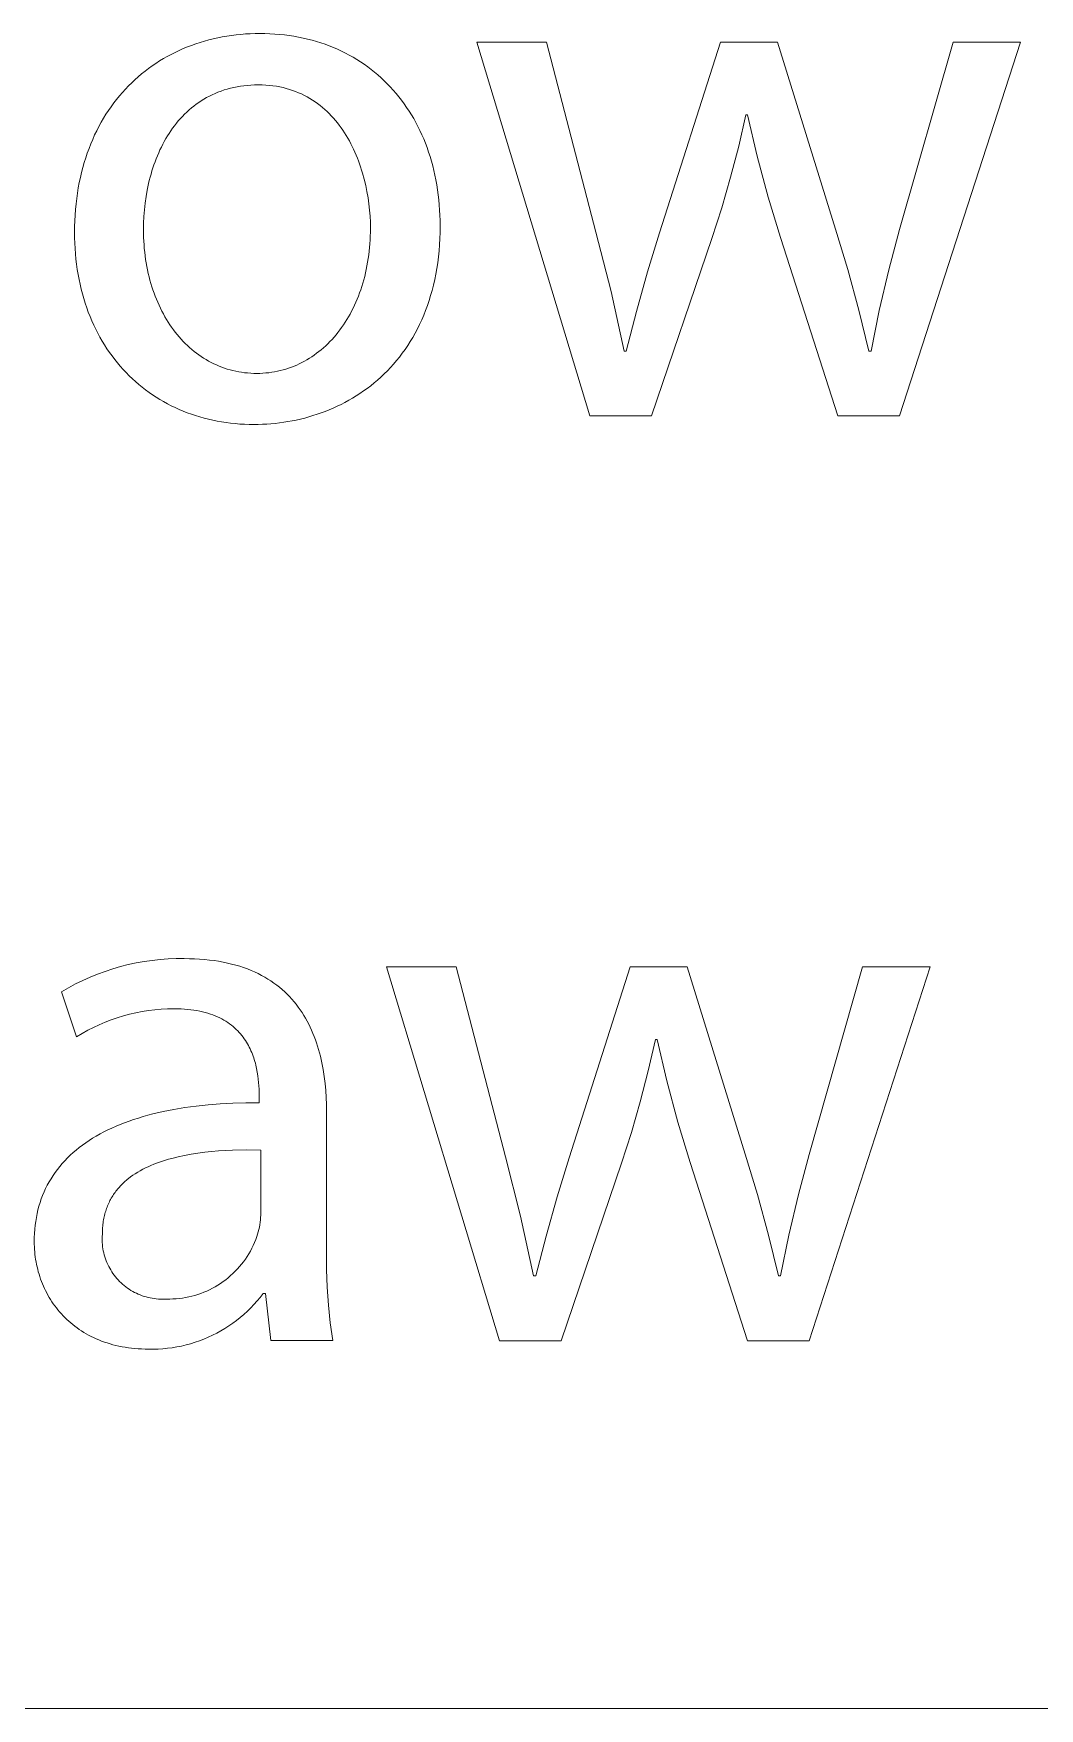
# Model space of a CAD drawing. Header units: millimetres. Extents: x -962 to 3068, y -237 to 2578.
# Drawn here: x 2332.1 to 2384.6, y -237.3 to -149.8 of the extents above; entities that cross this region are included whole.
import ezdxf

# ---------------------------------------------------------------- set-up
doc = ezdxf.new("R2010")
doc.units = ezdxf.units.MM
doc.header["$MEASUREMENT"] = 0
doc.layers.add('Domyślny', color=7, linetype='Continuous', true_color=0x000000)

msp = doc.modelspace()

# ---------------------------------------------------------------- linework, layer by layer
at = {"layer": 'Domyślny', "color": 18, "lineweight": 15, "true_color": 0x000000}
for p, q in [((2340.134, -150.514), (2340.352, -150.43)), ((2340.352, -150.43), (2340.574, -150.351)), ((2340.574, -150.351), (2340.798, -150.277)), ((2340.798, -150.277), (2341.025, -150.209)), ((2341.025, -150.209), (2341.254, -150.146)), ((2341.254, -150.146), (2341.486, -150.088)), ((2341.486, -150.088), (2341.72, -150.036)), ((2341.72, -150.036), (2341.957, -149.989)), ((2341.957, -149.989), (2342.195, -149.948)), ((2342.195, -149.948), (2342.436, -149.912)), ((2342.436, -149.912), (2342.679, -149.881)), ((2342.679, -149.881), (2342.924, -149.856)), ((2342.924, -149.856), (2343.171, -149.837)), ((2343.171, -149.837), (2343.419, -149.823)), ((2343.419, -149.823), (2343.669, -149.814)), ((2343.669, -149.814), (2343.922, -149.812)), ((2343.922, -149.812), (2344.183, -149.815)), ((2344.183, -149.815), (2344.442, -149.823)), ((2344.442, -149.823), (2344.698, -149.838)), ((2344.698, -149.838), (2344.952, -149.859)), ((2344.952, -149.859), (2345.202, -149.885)), ((2345.202, -149.885), (2345.45, -149.917)), ((2345.45, -149.917), (2345.695, -149.955)), ((2345.695, -149.955), (2345.936, -149.999)), ((2345.936, -149.999), (2346.175, -150.047)), ((2346.175, -150.047), (2346.411, -150.102)), ((2346.411, -150.102), (2346.643, -150.162)), ((2346.643, -150.162), (2346.873, -150.227)), ((2346.873, -150.227), (2347.099, -150.298)), ((2347.099, -150.298), (2347.322, -150.374)), ((2347.322, -150.374), (2347.542, -150.456)), ((2347.542, -150.456), (2347.758, -150.542)), ((2361.145, -169.788), (2355.254, -150.261)), ((2355.254, -150.261), (2358.891, -150.261)), ((2358.891, -150.261), (2361.468, -160.192)), ((2364.782, -160.219), (2367.963, -150.261)), ((2367.963, -150.261), (2370.943, -150.261)), ((2370.943, -150.261), (2373.976, -160.031)), ((2377.317, -160.058), (2380.109, -150.261)), ((2383.625, -150.261), (2377.317, -169.788)), ((2380.109, -150.261), (2383.625, -150.261)), ((2338.298, -151.501), (2338.489, -151.371)), ((2338.489, -151.371), (2338.684, -151.246)), ((2338.684, -151.246), (2338.881, -151.126)), ((2338.881, -151.126), (2339.082, -151.011)), ((2339.082, -151.011), (2339.287, -150.902)), ((2339.287, -150.902), (2339.494, -150.797)), ((2339.494, -150.797), (2339.704, -150.697)), ((2339.704, -150.697), (2339.917, -150.603)), ((2339.917, -150.603), (2340.134, -150.514)), ((2347.758, -150.542), (2347.971, -150.634)), ((2347.971, -150.634), (2348.181, -150.731)), ((2348.181, -150.731), (2348.387, -150.833)), ((2348.387, -150.833), (2348.589, -150.94)), ((2348.589, -150.94), (2348.788, -151.052)), ((2348.788, -151.052), (2348.984, -151.169)), ((2348.984, -151.169), (2349.175, -151.291)), ((2349.175, -151.291), (2349.363, -151.417)), ((2337.226, -152.385), (2337.395, -152.226)), ((2337.395, -152.226), (2337.568, -152.071)), ((2337.568, -152.071), (2337.745, -151.921)), ((2337.745, -151.921), (2337.926, -151.776)), ((2337.926, -151.776), (2338.11, -151.636)), ((2338.11, -151.636), (2338.298, -151.501)), ((2349.363, -151.417), (2349.548, -151.549)), ((2349.548, -151.549), (2349.728, -151.685)), ((2349.728, -151.685), (2349.905, -151.826)), ((2349.905, -151.826), (2350.078, -151.971)), ((2350.078, -151.971), (2350.247, -152.121)), ((2350.247, -152.121), (2350.411, -152.276)), ((2336.438, -153.254), (2336.588, -153.071)), ((2336.588, -153.071), (2336.741, -152.892)), ((2336.741, -152.892), (2336.899, -152.718)), ((2336.899, -152.718), (2337.06, -152.549)), ((2337.06, -152.549), (2337.226, -152.385)), ((2341.281, -153.081), (2341.137, -153.157)), ((2341.428, -153.008), (2341.281, -153.081)), ((2341.579, -152.94), (2341.428, -153.008)), ((2341.733, -152.877), (2341.579, -152.94)), ((2341.89, -152.818), (2341.733, -152.877)), ((2342.05, -152.763), (2341.89, -152.818)), ((2342.214, -152.714), (2342.05, -152.763)), ((2342.381, -152.669), (2342.214, -152.714)), ((2342.552, -152.629), (2342.381, -152.669)), ((2342.726, -152.594), (2342.552, -152.629)), ((2342.903, -152.565), (2342.726, -152.594)), ((2343.084, -152.54), (2342.903, -152.565)), ((2343.268, -152.521), (2343.084, -152.54)), ((2343.455, -152.507), (2343.268, -152.521)), ((2343.646, -152.498), (2343.455, -152.507)), ((2343.841, -152.496), (2343.646, -152.498)), ((2344.036, -152.499), (2343.841, -152.496)), ((2344.227, -152.508), (2344.036, -152.499)), ((2344.415, -152.523), (2344.227, -152.508)), ((2344.599, -152.543), (2344.415, -152.523)), ((2344.779, -152.57), (2344.599, -152.543)), ((2344.956, -152.602), (2344.779, -152.57)), ((2345.129, -152.639), (2344.956, -152.602)), ((2345.298, -152.682), (2345.129, -152.639)), ((2345.464, -152.73), (2345.298, -152.682)), ((2345.627, -152.783), (2345.464, -152.73)), ((2345.786, -152.841), (2345.627, -152.783)), ((2345.941, -152.904), (2345.786, -152.841)), ((2346.093, -152.971), (2345.941, -152.904)), ((2346.241, -153.044), (2346.093, -152.971)), ((2346.386, -153.12), (2346.241, -153.044)), ((2346.527, -153.201), (2346.386, -153.12)), ((2350.411, -152.276), (2350.572, -152.435)), ((2350.572, -152.435), (2350.729, -152.598)), ((2350.729, -152.598), (2350.882, -152.766)), ((2350.882, -152.766), (2351.03, -152.938)), ((2351.03, -152.938), (2351.175, -153.114)), ((2351.175, -153.114), (2351.315, -153.295)), ((2335.884, -154.034), (2336.016, -153.832)), ((2336.016, -153.832), (2336.153, -153.635)), ((2336.153, -153.635), (2336.293, -153.442)), ((2336.293, -153.442), (2336.438, -153.254)), ((2340.103, -153.914), (2339.988, -154.025)), ((2340.221, -153.806), (2340.103, -153.914)), ((2340.342, -153.702), (2340.221, -153.806)), ((2340.467, -153.602), (2340.342, -153.702)), ((2340.594, -153.505), (2340.467, -153.602)), ((2340.725, -153.412), (2340.594, -153.505)), ((2340.859, -153.323), (2340.725, -153.412)), ((2340.997, -153.238), (2340.859, -153.323)), ((2341.137, -153.157), (2340.997, -153.238)), ((2346.665, -153.287), (2346.527, -153.201)), ((2346.8, -153.376), (2346.665, -153.287)), ((2346.932, -153.47), (2346.8, -153.376)), ((2347.059, -153.568), (2346.932, -153.47)), ((2347.184, -153.669), (2347.059, -153.568)), ((2347.306, -153.774), (2347.184, -153.669)), ((2347.424, -153.883), (2347.306, -153.774)), ((2347.538, -153.995), (2347.424, -153.883)), ((2347.65, -154.11), (2347.538, -153.995)), ((2351.315, -153.295), (2351.451, -153.48)), ((2351.451, -153.48), (2351.582, -153.669)), ((2351.582, -153.669), (2351.709, -153.862)), ((2351.709, -153.862), (2351.832, -154.059)), ((2335.403, -154.888), (2335.516, -154.668)), ((2335.516, -154.668), (2335.634, -154.452)), ((2335.634, -154.452), (2335.757, -154.241)), ((2335.757, -154.241), (2335.884, -154.034)), ((2339.364, -154.759), (2339.271, -154.891)), ((2339.461, -154.629), (2339.364, -154.759)), ((2339.56, -154.502), (2339.461, -154.629)), ((2339.662, -154.378), (2339.56, -154.502)), ((2339.768, -154.257), (2339.662, -154.378)), ((2339.876, -154.139), (2339.768, -154.257)), ((2339.988, -154.025), (2339.876, -154.139)), ((2347.758, -154.229), (2347.65, -154.11)), ((2347.863, -154.35), (2347.758, -154.229)), ((2347.965, -154.475), (2347.863, -154.35)), ((2348.064, -154.603), (2347.965, -154.475)), ((2348.16, -154.733), (2348.064, -154.603)), ((2348.252, -154.866), (2348.16, -154.733)), ((2348.342, -155.002), (2348.252, -154.866)), ((2351.832, -154.059), (2351.95, -154.26)), ((2351.95, -154.26), (2352.064, -154.464)), ((2352.064, -154.464), (2352.173, -154.673)), ((2352.173, -154.673), (2352.277, -154.886)), ((2369.292, -154.059), (2368.918, -155.691)), ((2369.372, -154.059), (2369.292, -154.059)), ((2369.878, -156.216), (2369.372, -154.059)), ((2334.999, -155.813), (2335.092, -155.575)), ((2335.092, -155.575), (2335.191, -155.342)), ((2335.191, -155.342), (2335.294, -155.112)), ((2335.294, -155.112), (2335.403, -154.888)), ((2338.777, -155.741), (2338.705, -155.89)), ((2338.852, -155.593), (2338.777, -155.741)), ((2338.93, -155.448), (2338.852, -155.593)), ((2339.01, -155.305), (2338.93, -155.448)), ((2339.094, -155.165), (2339.01, -155.305)), ((2339.181, -155.027), (2339.094, -155.165)), ((2339.271, -154.891), (2339.181, -155.027)), ((2348.428, -155.14), (2348.342, -155.002)), ((2348.512, -155.28), (2348.428, -155.14)), ((2348.592, -155.423), (2348.512, -155.28)), ((2348.669, -155.567), (2348.592, -155.423)), ((2348.743, -155.714), (2348.669, -155.567)), ((2348.815, -155.862), (2348.743, -155.714)), ((2352.277, -154.886), (2352.377, -155.102)), ((2352.377, -155.102), (2352.472, -155.322)), ((2352.472, -155.322), (2352.563, -155.546)), ((2352.563, -155.546), (2352.648, -155.773)), ((2368.918, -155.691), (2368.498, -157.312)), ((2334.676, -156.808), (2334.749, -156.553)), ((2334.749, -156.553), (2334.827, -156.302)), ((2334.827, -156.302), (2334.91, -156.055)), ((2334.91, -156.055), (2334.999, -155.813)), ((2338.447, -156.509), (2338.39, -156.668)), ((2338.507, -156.351), (2338.447, -156.509)), ((2338.57, -156.196), (2338.507, -156.351)), ((2338.636, -156.042), (2338.57, -156.196)), ((2338.705, -155.89), (2338.636, -156.042)), ((2348.883, -156.012), (2348.815, -155.862)), ((2348.949, -156.164), (2348.883, -156.012)), ((2349.011, -156.317), (2348.949, -156.164)), ((2349.071, -156.472), (2349.011, -156.317)), ((2349.127, -156.628), (2349.071, -156.472)), ((2352.648, -155.773), (2352.729, -156.004)), ((2352.729, -156.004), (2352.805, -156.239)), ((2352.805, -156.239), (2352.876, -156.477)), ((2352.876, -156.477), (2352.942, -156.718)), ((2370.455, -158.356), (2369.878, -156.216)), ((2334.49, -157.6), (2334.547, -157.332)), ((2334.547, -157.332), (2334.609, -157.068)), ((2334.609, -157.068), (2334.676, -156.808)), ((2338.148, -157.486), (2338.108, -157.653)), ((2338.191, -157.32), (2338.148, -157.486)), ((2338.236, -157.155), (2338.191, -157.32)), ((2338.284, -156.991), (2338.236, -157.155)), ((2338.336, -156.829), (2338.284, -156.991)), ((2338.39, -156.668), (2338.336, -156.829)), ((2349.181, -156.785), (2349.127, -156.628)), ((2349.232, -156.943), (2349.181, -156.785)), ((2349.281, -157.101), (2349.232, -156.943)), ((2349.369, -157.421), (2349.281, -157.101)), ((2349.446, -157.744), (2349.369, -157.421)), ((2352.942, -156.718), (2353.003, -156.963)), ((2353.003, -156.963), (2353.059, -157.211)), ((2353.059, -157.211), (2353.11, -157.462)), ((2353.11, -157.462), (2353.155, -157.717)), ((2368.498, -157.312), (2368.032, -158.92)), ((2334.356, -158.43), (2334.395, -158.149)), ((2334.395, -158.149), (2334.44, -157.872)), ((2334.44, -157.872), (2334.49, -157.6)), ((2337.977, -158.332), (2337.928, -158.676)), ((2338.037, -157.991), (2337.977, -158.332)), ((2338.108, -157.653), (2338.037, -157.991)), ((2349.512, -158.067), (2349.446, -157.744)), ((2349.568, -158.391), (2349.512, -158.067)), ((2353.155, -157.717), (2353.196, -157.975)), ((2353.196, -157.975), (2353.231, -158.236)), ((2353.231, -158.236), (2353.261, -158.5)), ((2371.104, -160.474), (2370.455, -158.356)), ((2334.273, -159.296), (2334.295, -159.003)), ((2334.295, -159.003), (2334.322, -158.714)), ((2334.322, -158.714), (2334.356, -158.43)), ((2337.89, -159.022), (2337.863, -159.369)), ((2337.928, -158.676), (2337.89, -159.022)), ((2349.613, -158.715), (2349.568, -158.391)), ((2349.648, -159.037), (2349.613, -158.715)), ((2349.673, -159.356), (2349.648, -159.037)), ((2353.261, -158.5), (2353.285, -158.766)), ((2353.285, -158.766), (2353.305, -159.036)), ((2353.305, -159.036), (2353.318, -159.309)), ((2368.032, -158.92), (2367.52, -160.514)), ((2334.245, -160.199), (2334.248, -159.894)), ((2334.248, -159.894), (2334.258, -159.593)), ((2334.258, -159.593), (2334.273, -159.296)), ((2337.847, -159.717), (2337.842, -160.065)), ((2337.842, -160.065), (2337.844, -160.264)), ((2337.863, -159.369), (2337.847, -159.717)), ((2349.688, -159.672), (2349.673, -159.356)), ((2349.692, -159.984), (2349.688, -159.672)), ((2349.691, -160.19), (2349.692, -159.984)), ((2353.318, -159.309), (2353.327, -159.585)), ((2353.329, -159.864), (2353.326, -160.199)), ((2353.327, -159.585), (2353.329, -159.864)), ((2373.976, -160.031), (2374.615, -162.14)), ((2376.751, -162.157), (2377.317, -160.058)), ((2334.248, -160.486), (2334.245, -160.199)), ((2334.257, -160.77), (2334.248, -160.486)), ((2334.272, -161.05), (2334.257, -160.77)), ((2337.844, -160.264), (2337.849, -160.462)), ((2337.849, -160.462), (2337.858, -160.658)), ((2337.858, -160.658), (2337.87, -160.852)), ((2337.87, -160.852), (2337.886, -161.045)), ((2349.627, -161.189), (2349.647, -160.993)), ((2349.647, -160.993), (2349.663, -160.795)), ((2349.663, -160.795), (2349.676, -160.595)), ((2349.676, -160.595), (2349.685, -160.393)), ((2349.685, -160.393), (2349.691, -160.19)), ((2353.297, -160.852), (2353.272, -161.17)), ((2353.315, -160.529), (2353.297, -160.852)), ((2353.326, -160.199), (2353.315, -160.529)), ((2361.468, -160.192), (2362.252, -163.287)), ((2364.152, -162.266), (2364.782, -160.219)), ((2367.52, -160.514), (2364.366, -169.788)), ((2374.096, -169.788), (2371.104, -160.474)), ((2334.292, -161.327), (2334.272, -161.05)), ((2334.318, -161.6), (2334.292, -161.327)), ((2334.35, -161.87), (2334.318, -161.6)), ((2334.388, -162.136), (2334.35, -161.87)), ((2337.886, -161.045), (2337.906, -161.236)), ((2337.906, -161.236), (2337.928, -161.425)), ((2337.928, -161.425), (2337.954, -161.613)), ((2337.954, -161.613), (2337.984, -161.798)), ((2337.984, -161.798), (2338.016, -161.981)), ((2349.512, -161.951), (2349.546, -161.764)), ((2349.546, -161.764), (2349.576, -161.574)), ((2349.576, -161.574), (2349.603, -161.382)), ((2349.603, -161.382), (2349.627, -161.189)), ((2353.202, -161.788), (2353.157, -162.088)), ((2353.24, -161.482), (2353.202, -161.788)), ((2353.272, -161.17), (2353.24, -161.482)), ((2334.43, -162.399), (2334.388, -162.136)), ((2334.479, -162.658), (2334.43, -162.399)), ((2334.532, -162.913), (2334.479, -162.658)), ((2338.016, -161.981), (2338.052, -162.163)), ((2338.052, -162.163), (2338.091, -162.342)), ((2338.091, -162.342), (2338.134, -162.519)), ((2338.134, -162.519), (2338.179, -162.694)), ((2338.179, -162.694), (2338.228, -162.867)), ((2349.294, -162.853), (2349.344, -162.677)), ((2349.344, -162.677), (2349.391, -162.499)), ((2349.391, -162.499), (2349.435, -162.319)), ((2349.435, -162.319), (2349.475, -162.136)), ((2349.475, -162.136), (2349.512, -161.951)), ((2353.047, -162.671), (2352.983, -162.954)), ((2353.105, -162.382), (2353.047, -162.671)), ((2353.157, -162.088), (2353.105, -162.382)), ((2363.575, -164.329), (2364.152, -162.266)), ((2374.615, -162.14), (2375.197, -164.266)), ((2376.255, -164.274), (2376.751, -162.157)), ((2334.591, -163.165), (2334.532, -162.913)), ((2334.655, -163.413), (2334.591, -163.165)), ((2334.725, -163.657), (2334.655, -163.413)), ((2338.228, -162.867), (2338.28, -163.038)), ((2338.28, -163.038), (2338.335, -163.206)), ((2338.335, -163.206), (2338.393, -163.372)), ((2338.393, -163.372), (2338.453, -163.535)), ((2338.453, -163.535), (2338.517, -163.696)), ((2348.998, -163.694), (2349.063, -163.531)), ((2349.063, -163.531), (2349.125, -163.365)), ((2349.125, -163.365), (2349.185, -163.197)), ((2349.185, -163.197), (2349.241, -163.026)), ((2349.241, -163.026), (2349.294, -162.853)), ((2352.836, -163.502), (2352.754, -163.768)), ((2352.913, -163.231), (2352.836, -163.502)), ((2352.983, -162.954), (2352.913, -163.231)), ((2362.252, -163.287), (2362.93, -166.406)), ((2334.799, -163.897), (2334.725, -163.657)), ((2334.879, -164.134), (2334.799, -163.897)), ((2334.963, -164.366), (2334.879, -164.134)), ((2335.053, -164.595), (2334.963, -164.366)), ((2338.517, -163.696), (2338.584, -163.854)), ((2338.584, -163.854), (2338.654, -164.01)), ((2338.654, -164.01), (2338.726, -164.163)), ((2338.726, -164.163), (2338.802, -164.314)), ((2338.802, -164.314), (2338.88, -164.462)), ((2338.88, -164.462), (2338.961, -164.607)), ((2348.545, -164.613), (2348.628, -164.467)), ((2348.628, -164.467), (2348.707, -164.318)), ((2348.707, -164.318), (2348.784, -164.166)), ((2348.784, -164.166), (2348.858, -164.011)), ((2348.858, -164.011), (2348.929, -163.854)), ((2348.929, -163.854), (2348.998, -163.694)), ((2352.573, -164.282), (2352.474, -164.531)), ((2352.666, -164.028), (2352.573, -164.282)), ((2352.754, -163.768), (2352.666, -164.028)), ((2363.051, -166.406), (2363.575, -164.329)), ((2375.197, -164.266), (2375.72, -166.406)), ((2375.828, -166.406), (2376.255, -164.274)), ((2335.147, -164.82), (2335.053, -164.595)), ((2335.246, -165.04), (2335.147, -164.82)), ((2335.35, -165.257), (2335.246, -165.04)), ((2335.459, -165.47), (2335.35, -165.257)), ((2338.961, -164.607), (2339.044, -164.749)), ((2339.044, -164.749), (2339.131, -164.889)), ((2339.131, -164.889), (2339.22, -165.025)), ((2339.22, -165.025), (2339.312, -165.159)), ((2339.312, -165.159), (2339.406, -165.289)), ((2339.406, -165.289), (2339.503, -165.416)), ((2347.995, -165.426), (2348.093, -165.299)), ((2348.093, -165.299), (2348.188, -165.168)), ((2348.188, -165.168), (2348.282, -165.034)), ((2348.282, -165.034), (2348.372, -164.897)), ((2348.372, -164.897), (2348.46, -164.756)), ((2348.46, -164.756), (2348.545, -164.613)), ((2352.144, -165.243), (2352.025, -165.469)), ((2352.259, -165.011), (2352.144, -165.243)), ((2352.369, -164.774), (2352.259, -165.011)), ((2352.474, -164.531), (2352.369, -164.774)), ((2335.572, -165.678), (2335.459, -165.47)), ((2335.689, -165.882), (2335.572, -165.678)), ((2335.811, -166.082), (2335.689, -165.882)), ((2335.938, -166.278), (2335.811, -166.082)), ((2339.503, -165.416), (2339.602, -165.541)), ((2339.602, -165.541), (2339.704, -165.662)), ((2339.704, -165.662), (2339.808, -165.779)), ((2339.808, -165.779), (2339.915, -165.894)), ((2339.915, -165.894), (2340.024, -166.005)), ((2340.024, -166.005), (2340.136, -166.113)), ((2340.136, -166.113), (2340.25, -166.218)), ((2340.25, -166.218), (2340.366, -166.319)), ((2347.124, -166.328), (2347.24, -166.228)), ((2347.24, -166.228), (2347.355, -166.124)), ((2347.355, -166.124), (2347.468, -166.016)), ((2347.468, -166.016), (2347.578, -165.905)), ((2347.578, -165.905), (2347.686, -165.79)), ((2347.686, -165.79), (2347.791, -165.672)), ((2347.791, -165.672), (2347.894, -165.551)), ((2347.894, -165.551), (2347.995, -165.426)), ((2351.636, -166.115), (2351.497, -166.319)), ((2351.77, -165.905), (2351.636, -166.115)), ((2351.9, -165.69), (2351.77, -165.905)), ((2352.025, -165.469), (2351.9, -165.69)), ((2336.069, -166.47), (2335.938, -166.278)), ((2336.204, -166.657), (2336.069, -166.47)), ((2336.343, -166.84), (2336.204, -166.657)), ((2336.487, -167.019), (2336.343, -166.84)), ((2336.634, -167.193), (2336.487, -167.019)), ((2340.366, -166.319), (2340.485, -166.416)), ((2340.485, -166.416), (2340.605, -166.51)), ((2340.605, -166.51), (2340.728, -166.6)), ((2340.728, -166.6), (2340.853, -166.687)), ((2340.853, -166.687), (2340.981, -166.769)), ((2340.981, -166.769), (2341.11, -166.848)), ((2341.11, -166.848), (2341.242, -166.924)), ((2341.242, -166.924), (2341.375, -166.995)), ((2341.375, -166.995), (2341.51, -167.062)), ((2341.51, -167.062), (2341.648, -167.126)), ((2341.648, -167.126), (2341.787, -167.185)), ((2345.842, -167.131), (2345.979, -167.068)), ((2345.979, -167.068), (2346.114, -167.001)), ((2346.114, -167.001), (2346.247, -166.93)), ((2346.247, -166.93), (2346.378, -166.856)), ((2346.378, -166.856), (2346.508, -166.777)), ((2346.508, -166.777), (2346.635, -166.695)), ((2346.635, -166.695), (2346.76, -166.609)), ((2346.76, -166.609), (2346.883, -166.519)), ((2346.883, -166.519), (2347.005, -166.426)), ((2347.005, -166.426), (2347.124, -166.328)), ((2350.899, -167.082), (2350.739, -167.259)), ((2351.055, -166.899), (2350.899, -167.082)), ((2351.206, -166.711), (2351.055, -166.899)), ((2351.354, -166.518), (2351.206, -166.711)), ((2351.497, -166.319), (2351.354, -166.518)), ((2362.93, -166.406), (2363.051, -166.406)), ((2375.72, -166.406), (2375.828, -166.406)), ((2336.786, -167.363), (2336.634, -167.193)), ((2336.941, -167.528), (2336.786, -167.363)), ((2337.101, -167.689), (2336.941, -167.528)), ((2337.264, -167.845), (2337.101, -167.689)), ((2337.431, -167.997), (2337.264, -167.845)), ((2337.601, -168.144), (2337.431, -167.997)), ((2341.787, -167.185), (2341.929, -167.24)), ((2341.929, -167.24), (2342.072, -167.292)), ((2342.072, -167.292), (2342.217, -167.338)), ((2342.217, -167.338), (2342.363, -167.381)), ((2342.363, -167.381), (2342.512, -167.42)), ((2342.512, -167.42), (2342.662, -167.454)), ((2342.662, -167.454), (2342.814, -167.484)), ((2342.814, -167.484), (2342.968, -167.509)), ((2342.968, -167.509), (2343.123, -167.53)), ((2343.123, -167.53), (2343.28, -167.546)), ((2343.28, -167.546), (2343.439, -167.558)), ((2343.439, -167.558), (2343.599, -167.565)), ((2343.599, -167.565), (2343.76, -167.567)), ((2343.76, -167.567), (2343.918, -167.565)), ((2343.918, -167.565), (2344.075, -167.558)), ((2344.075, -167.558), (2344.23, -167.546)), ((2344.23, -167.546), (2344.384, -167.53)), ((2344.384, -167.53), (2344.537, -167.51)), ((2344.537, -167.51), (2344.688, -167.485)), ((2344.688, -167.485), (2344.838, -167.455)), ((2344.838, -167.455), (2344.986, -167.422)), ((2344.986, -167.422), (2345.133, -167.384)), ((2345.133, -167.384), (2345.278, -167.341)), ((2345.278, -167.341), (2345.422, -167.295)), ((2345.422, -167.295), (2345.564, -167.244)), ((2345.564, -167.244), (2345.704, -167.19)), ((2345.704, -167.19), (2345.842, -167.131)), ((2350.063, -167.914), (2349.886, -168.065)), ((2350.238, -167.758), (2350.063, -167.914)), ((2350.408, -167.597), (2350.238, -167.758)), ((2350.576, -167.431), (2350.408, -167.597)), ((2350.739, -167.259), (2350.576, -167.431)), ((2337.775, -168.287), (2337.601, -168.144)), ((2337.953, -168.424), (2337.775, -168.287)), ((2338.135, -168.557), (2337.953, -168.424)), ((2338.319, -168.686), (2338.135, -168.557)), ((2338.507, -168.809), (2338.319, -168.686)), ((2338.699, -168.928), (2338.507, -168.809)), ((2348.757, -168.859), (2348.56, -168.973)), ((2348.952, -168.74), (2348.757, -168.859)), ((2349.145, -168.615), (2348.952, -168.74)), ((2349.334, -168.485), (2349.145, -168.615)), ((2349.521, -168.35), (2349.334, -168.485)), ((2349.705, -168.21), (2349.521, -168.35)), ((2349.886, -168.065), (2349.705, -168.21)), ((2338.893, -169.041), (2338.699, -168.928)), ((2339.091, -169.15), (2338.893, -169.041)), ((2339.292, -169.254), (2339.091, -169.15)), ((2339.496, -169.353), (2339.292, -169.254)), ((2339.703, -169.447), (2339.496, -169.353)), ((2339.913, -169.535), (2339.703, -169.447)), ((2340.125, -169.619), (2339.913, -169.535)), ((2340.341, -169.698), (2340.125, -169.619)), ((2340.559, -169.771), (2340.341, -169.698)), ((2346.905, -169.706), (2346.691, -169.775)), ((2347.118, -169.632), (2346.905, -169.706)), ((2347.33, -169.553), (2347.118, -169.632)), ((2347.54, -169.469), (2347.33, -169.553)), ((2347.748, -169.38), (2347.54, -169.469)), ((2347.954, -169.286), (2347.748, -169.38)), ((2348.158, -169.187), (2347.954, -169.286)), ((2348.36, -169.083), (2348.158, -169.187)), ((2348.56, -168.973), (2348.36, -169.083)), ((2340.78, -169.839), (2340.559, -169.771)), ((2341.003, -169.902), (2340.78, -169.839)), ((2341.229, -169.96), (2341.003, -169.902)), ((2341.458, -170.012), (2341.229, -169.96)), ((2341.688, -170.059), (2341.458, -170.012)), ((2341.921, -170.101), (2341.688, -170.059)), ((2342.157, -170.137), (2341.921, -170.101)), ((2342.394, -170.167), (2342.157, -170.137)), ((2342.634, -170.193), (2342.394, -170.167)), ((2342.876, -170.212), (2342.634, -170.193)), ((2343.12, -170.226), (2342.876, -170.212)), ((2343.365, -170.235), (2343.12, -170.226)), ((2343.613, -170.238), (2343.365, -170.235)), ((2343.834, -170.235), (2343.613, -170.238)), ((2344.055, -170.228), (2343.834, -170.235)), ((2344.277, -170.217), (2344.055, -170.228)), ((2344.498, -170.2), (2344.277, -170.217)), ((2344.72, -170.179), (2344.498, -170.2)), ((2344.941, -170.154), (2344.72, -170.179)), ((2345.162, -170.123), (2344.941, -170.154)), ((2345.383, -170.088), (2345.162, -170.123)), ((2345.603, -170.048), (2345.383, -170.088)), ((2345.822, -170.003), (2345.603, -170.048)), ((2346.041, -169.954), (2345.822, -170.003)), ((2346.259, -169.899), (2346.041, -169.954)), ((2346.476, -169.84), (2346.259, -169.899)), ((2346.691, -169.775), (2346.476, -169.84)), ((2364.366, -169.788), (2361.145, -169.788)), ((2377.317, -169.788), (2374.096, -169.788)), ((2336.239, -198.674), (2336.642, -198.557)), ((2336.642, -198.557), (2337.049, -198.455)), ((2337.049, -198.455), (2337.46, -198.366)), ((2337.46, -198.366), (2337.873, -198.292)), ((2337.873, -198.292), (2338.288, -198.233)), ((2338.288, -198.233), (2338.706, -198.187)), ((2338.706, -198.187), (2339.124, -198.157)), ((2339.124, -198.157), (2339.544, -198.141)), ((2339.544, -198.141), (2339.964, -198.139)), ((2339.964, -198.139), (2340.24, -198.142)), ((2340.24, -198.142), (2340.511, -198.151)), ((2340.511, -198.151), (2340.774, -198.166)), ((2340.774, -198.166), (2341.031, -198.186)), ((2341.031, -198.186), (2341.282, -198.212)), ((2341.282, -198.212), (2341.527, -198.243)), ((2341.527, -198.243), (2341.766, -198.28)), ((2341.766, -198.28), (2341.998, -198.322)), ((2341.998, -198.322), (2342.224, -198.369)), ((2342.224, -198.369), (2342.445, -198.422)), ((2342.445, -198.422), (2342.659, -198.479)), ((2342.659, -198.479), (2342.868, -198.541)), ((2342.868, -198.541), (2343.07, -198.608)), ((2343.07, -198.608), (2343.268, -198.68)), ((2356.427, -218.098), (2350.535, -198.571)), ((2350.535, -198.571), (2354.172, -198.571)), ((2354.172, -198.571), (2356.749, -208.502)), ((2360.064, -208.543), (2363.244, -198.571)), ((2363.244, -198.571), (2366.224, -198.571)), ((2366.224, -198.571), (2369.257, -208.355)), ((2372.599, -208.368), (2375.39, -198.571)), ((2378.906, -198.571), (2372.599, -218.098)), ((2375.39, -198.571), (2378.906, -198.571)), ((2333.926, -199.66), (2334.296, -199.463)), ((2334.296, -199.463), (2334.673, -199.278)), ((2334.673, -199.278), (2335.056, -199.107)), ((2335.056, -199.107), (2335.445, -198.949)), ((2335.445, -198.949), (2335.84, -198.804)), ((2335.84, -198.804), (2336.239, -198.674)), ((2343.268, -198.68), (2343.459, -198.757)), ((2343.459, -198.757), (2343.645, -198.838)), ((2343.645, -198.838), (2343.825, -198.923)), ((2343.825, -198.923), (2344, -199.013)), ((2344, -199.013), (2344.17, -199.106)), ((2344.17, -199.106), (2344.335, -199.204)), ((2344.335, -199.204), (2344.494, -199.307)), ((2344.494, -199.307), (2344.648, -199.413)), ((2344.648, -199.413), (2344.797, -199.522)), ((2333.562, -199.87), (2333.926, -199.66)), ((2334.354, -202.219), (2333.562, -199.87)), ((2344.797, -199.522), (2344.941, -199.636)), ((2344.941, -199.636), (2345.08, -199.753)), ((2345.08, -199.753), (2345.214, -199.874)), ((2345.214, -199.874), (2345.343, -199.998)), ((2345.343, -199.998), (2345.468, -200.126)), ((2345.468, -200.126), (2345.588, -200.256)), ((2345.588, -200.256), (2345.703, -200.39)), ((2336.475, -201.231), (2336.158, -201.34)), ((2336.795, -201.133), (2336.475, -201.231)), ((2337.119, -201.046), (2336.795, -201.133)), ((2337.445, -200.97), (2337.119, -201.046)), ((2337.774, -200.906), (2337.445, -200.97)), ((2338.105, -200.853), (2337.774, -200.906)), ((2338.437, -200.811), (2338.105, -200.853)), ((2338.771, -200.781), (2338.437, -200.811)), ((2339.105, -200.763), (2338.771, -200.781)), ((2339.44, -200.756), (2339.105, -200.763)), ((2339.625, -200.758), (2339.44, -200.756)), ((2339.805, -200.764), (2339.625, -200.758)), ((2339.98, -200.775), (2339.805, -200.764)), ((2340.149, -200.789), (2339.98, -200.775)), ((2340.314, -200.807), (2340.149, -200.789)), ((2340.474, -200.829), (2340.314, -200.807)), ((2340.629, -200.855), (2340.474, -200.829)), ((2340.78, -200.884), (2340.629, -200.855)), ((2340.925, -200.916), (2340.78, -200.884)), ((2341.066, -200.952), (2340.925, -200.916)), ((2341.203, -200.992), (2341.066, -200.952)), ((2341.335, -201.034), (2341.203, -200.992)), ((2341.463, -201.08), (2341.335, -201.034)), ((2341.587, -201.129), (2341.463, -201.08)), ((2341.706, -201.18), (2341.587, -201.129)), ((2341.822, -201.234), (2341.706, -201.18)), ((2341.933, -201.291), (2341.822, -201.234)), ((2345.703, -200.39), (2345.814, -200.527)), ((2345.814, -200.527), (2345.921, -200.667)), ((2345.921, -200.667), (2346.023, -200.81)), ((2346.023, -200.81), (2346.121, -200.956)), ((2346.121, -200.956), (2346.214, -201.104)), ((2346.214, -201.104), (2346.304, -201.255)), ((2334.641, -202.047), (2334.354, -202.219)), ((2334.935, -201.885), (2334.641, -202.047)), ((2335.233, -201.733), (2334.935, -201.885)), ((2335.537, -201.591), (2335.233, -201.733)), ((2335.845, -201.461), (2335.537, -201.591)), ((2336.158, -201.34), (2335.845, -201.461)), ((2342.04, -201.351), (2341.933, -201.291)), ((2342.143, -201.413), (2342.04, -201.351)), ((2342.243, -201.478), (2342.143, -201.413)), ((2342.339, -201.545), (2342.243, -201.478)), ((2342.43, -201.614), (2342.339, -201.545)), ((2342.519, -201.686), (2342.43, -201.614)), ((2342.603, -201.759), (2342.519, -201.686)), ((2342.685, -201.834), (2342.603, -201.759)), ((2342.762, -201.911), (2342.685, -201.834)), ((2342.837, -201.99), (2342.762, -201.911)), ((2342.908, -202.071), (2342.837, -201.99)), ((2342.976, -202.153), (2342.908, -202.071)), ((2346.304, -201.255), (2346.389, -201.408)), ((2346.389, -201.408), (2346.47, -201.563)), ((2346.47, -201.563), (2346.548, -201.721)), ((2346.548, -201.721), (2346.621, -201.881)), ((2346.621, -201.881), (2346.691, -202.044)), ((2346.691, -202.044), (2346.756, -202.208)), ((2343.041, -202.237), (2342.976, -202.153)), ((2343.103, -202.322), (2343.041, -202.237)), ((2343.161, -202.408), (2343.103, -202.322)), ((2343.217, -202.496), (2343.161, -202.408)), ((2343.27, -202.585), (2343.217, -202.496)), ((2343.32, -202.674), (2343.27, -202.585)), ((2343.368, -202.765), (2343.32, -202.674)), ((2343.412, -202.856), (2343.368, -202.765)), ((2343.455, -202.948), (2343.412, -202.856)), ((2343.494, -203.041), (2343.455, -202.948)), ((2346.756, -202.208), (2346.819, -202.374)), ((2346.819, -202.374), (2346.877, -202.542)), ((2346.877, -202.542), (2346.932, -202.711)), ((2346.932, -202.711), (2346.984, -202.882)), ((2346.984, -202.882), (2347.032, -203.055)), ((2364.573, -202.369), (2364.199, -204.001)), ((2364.654, -202.369), (2364.573, -202.369)), ((2365.158, -204.531), (2364.654, -202.369)), ((2343.532, -203.134), (2343.494, -203.041)), ((2343.566, -203.228), (2343.532, -203.134)), ((2343.599, -203.322), (2343.566, -203.228)), ((2343.63, -203.416), (2343.599, -203.322)), ((2343.658, -203.51), (2343.63, -203.416)), ((2343.684, -203.605), (2343.658, -203.51)), ((2343.708, -203.699), (2343.684, -203.605)), ((2343.731, -203.793), (2343.708, -203.699)), ((2343.751, -203.887), (2343.731, -203.793)), ((2347.032, -203.055), (2347.077, -203.229)), ((2347.077, -203.229), (2347.119, -203.404)), ((2347.119, -203.404), (2347.157, -203.581)), ((2347.157, -203.581), (2347.192, -203.759)), ((2347.192, -203.759), (2347.224, -203.937)), ((2343.786, -204.074), (2343.751, -203.887)), ((2343.815, -204.258), (2343.786, -204.074)), ((2343.838, -204.44), (2343.815, -204.258)), ((2343.856, -204.618), (2343.838, -204.44)), ((2343.868, -204.792), (2343.856, -204.618)), ((2347.224, -203.937), (2347.28, -204.297)), ((2347.28, -204.297), (2347.324, -204.66)), ((2347.324, -204.66), (2347.358, -205.025)), ((2364.199, -204.001), (2363.779, -205.622)), ((2365.735, -206.675), (2365.158, -204.531)), ((2343.877, -204.96), (2343.868, -204.792)), ((2343.881, -205.123), (2343.877, -204.96)), ((2343.883, -205.279), (2343.881, -205.123)), ((2343.883, -205.668), (2343.883, -205.279)), ((2347.358, -205.025), (2347.381, -205.391)), ((2347.381, -205.391), (2347.394, -205.758)), ((2363.779, -205.622), (2363.313, -207.23)), ((2337.33, -206.544), (2337.574, -206.466)), ((2337.574, -206.466), (2337.823, -206.391)), ((2337.823, -206.391), (2338.077, -206.32)), ((2338.077, -206.32), (2338.337, -206.253)), ((2338.337, -206.253), (2338.871, -206.129)), ((2338.871, -206.129), (2339.427, -206.019)), ((2339.427, -206.019), (2340.003, -205.924)), ((2340.003, -205.924), (2340.6, -205.844)), ((2340.6, -205.844), (2341.216, -205.779)), ((2341.216, -205.779), (2341.853, -205.729)), ((2341.853, -205.729), (2342.51, -205.693)), ((2342.51, -205.693), (2343.187, -205.673)), ((2343.187, -205.673), (2343.883, -205.668)), ((2347.394, -205.758), (2347.399, -206.124)), ((2347.399, -206.124), (2347.399, -213.439)), ((2335.377, -207.408), (2335.573, -207.298)), ((2335.573, -207.298), (2335.773, -207.192)), ((2335.773, -207.192), (2335.98, -207.088)), ((2335.98, -207.088), (2336.191, -206.989)), ((2336.191, -206.989), (2336.408, -206.893)), ((2336.408, -206.893), (2336.631, -206.8)), ((2336.631, -206.8), (2336.858, -206.711)), ((2336.858, -206.711), (2337.092, -206.626)), ((2337.092, -206.626), (2337.33, -206.544)), ((2363.313, -207.23), (2362.802, -208.825)), ((2366.385, -208.798), (2365.735, -206.675)), ((2334.166, -208.275), (2334.322, -208.141)), ((2334.322, -208.141), (2334.484, -208.01)), ((2334.484, -208.01), (2334.652, -207.883)), ((2334.652, -207.883), (2334.825, -207.759)), ((2334.825, -207.759), (2335.004, -207.639)), ((2335.004, -207.639), (2335.188, -207.522)), ((2335.188, -207.522), (2335.377, -207.408)), ((2341.401, -208.219), (2341.041, -208.257)), ((2341.765, -208.188), (2341.401, -208.219)), ((2342.131, -208.165), (2341.765, -208.188)), ((2342.498, -208.148), (2342.131, -208.165)), ((2343.233, -208.132), (2342.498, -208.148)), ((2343.963, -208.137), (2343.233, -208.132)), ((2343.963, -211.533), (2343.963, -208.137)), ((2333.347, -209.152), (2333.469, -208.997)), ((2333.469, -208.997), (2333.597, -208.846)), ((2333.597, -208.846), (2333.731, -208.698)), ((2333.731, -208.698), (2333.87, -208.554)), ((2333.87, -208.554), (2334.015, -208.413)), ((2334.015, -208.413), (2334.166, -208.275)), ((2337.948, -209.076), (2337.81, -209.146)), ((2338.089, -209.009), (2337.948, -209.076)), ((2338.233, -208.945), (2338.089, -209.009)), ((2338.38, -208.884), (2338.233, -208.945)), ((2338.53, -208.826), (2338.38, -208.884)), ((2338.683, -208.77), (2338.53, -208.826)), ((2338.838, -208.718), (2338.683, -208.77)), ((2338.995, -208.668), (2338.838, -208.718)), ((2339.156, -208.62), (2338.995, -208.668)), ((2339.318, -208.575), (2339.156, -208.62)), ((2339.649, -208.493), (2339.318, -208.575)), ((2339.988, -208.421), (2339.649, -208.493)), ((2340.333, -208.358), (2339.988, -208.421)), ((2340.684, -208.303), (2340.333, -208.358)), ((2341.041, -208.257), (2340.684, -208.303)), ((2356.749, -208.502), (2357.534, -211.597)), ((2359.435, -210.586), (2360.064, -208.543)), ((2362.802, -208.825), (2359.648, -218.098)), ((2369.378, -218.098), (2366.385, -208.798)), ((2369.257, -208.355), (2369.896, -210.459)), ((2372.034, -210.468), (2372.599, -208.368)), ((2332.735, -210.148), (2332.822, -209.974)), ((2332.822, -209.974), (2332.916, -209.803)), ((2332.916, -209.803), (2333.015, -209.635)), ((2333.015, -209.635), (2333.12, -209.471)), ((2333.12, -209.471), (2333.23, -209.31)), ((2333.23, -209.31), (2333.347, -209.152)), ((2336.68, -209.969), (2336.631, -210.021)), ((2336.731, -209.919), (2336.68, -209.969)), ((2336.782, -209.868), (2336.731, -209.919)), ((2336.835, -209.819), (2336.782, -209.868)), ((2336.889, -209.771), (2336.835, -209.819)), ((2336.943, -209.723), (2336.889, -209.771)), ((2336.999, -209.677), (2336.943, -209.723)), ((2337.056, -209.631), (2336.999, -209.677)), ((2337.172, -209.542), (2337.056, -209.631)), ((2337.293, -209.456), (2337.172, -209.542)), ((2337.417, -209.374), (2337.293, -209.456)), ((2337.544, -209.295), (2337.417, -209.374)), ((2337.676, -209.219), (2337.544, -209.295)), ((2337.81, -209.146), (2337.676, -209.219)), ((2332.445, -210.879), (2332.508, -210.691)), ((2332.508, -210.691), (2332.578, -210.507)), ((2332.578, -210.507), (2332.654, -210.326)), ((2332.654, -210.326), (2332.735, -210.148)), ((2336.061, -210.845), (2336.03, -210.911)), ((2336.094, -210.78), (2336.061, -210.845)), ((2336.128, -210.716), (2336.094, -210.78)), ((2336.163, -210.653), (2336.128, -210.716)), ((2336.2, -210.591), (2336.163, -210.653)), ((2336.237, -210.529), (2336.2, -210.591)), ((2336.276, -210.469), (2336.237, -210.529)), ((2336.316, -210.41), (2336.276, -210.469)), ((2336.358, -210.352), (2336.316, -210.41)), ((2336.4, -210.294), (2336.358, -210.352)), ((2336.444, -210.238), (2336.4, -210.294)), ((2336.489, -210.182), (2336.444, -210.238)), ((2336.535, -210.128), (2336.489, -210.182)), ((2336.582, -210.074), (2336.535, -210.128)), ((2336.631, -210.021), (2336.582, -210.074)), ((2358.858, -212.644), (2359.435, -210.586)), ((2369.896, -210.459), (2370.478, -212.58)), ((2371.537, -212.584), (2372.034, -210.468)), ((2332.216, -211.864), (2332.25, -211.66)), ((2332.25, -211.66), (2332.29, -211.46)), ((2332.29, -211.46), (2332.335, -211.263)), ((2332.335, -211.263), (2332.387, -211.069)), ((2332.387, -211.069), (2332.445, -210.879)), ((2335.774, -211.705), (2335.76, -211.784)), ((2335.79, -211.628), (2335.774, -211.705)), ((2335.808, -211.551), (2335.79, -211.628)), ((2335.827, -211.476), (2335.808, -211.551)), ((2335.848, -211.402), (2335.827, -211.476)), ((2335.869, -211.329), (2335.848, -211.402)), ((2335.893, -211.256), (2335.869, -211.329)), ((2335.917, -211.185), (2335.893, -211.256)), ((2335.943, -211.115), (2335.917, -211.185)), ((2335.971, -211.046), (2335.943, -211.115)), ((2336, -210.978), (2335.971, -211.046)), ((2336.03, -210.911), (2336, -210.978)), ((2343.948, -211.788), (2343.958, -211.66)), ((2343.958, -211.66), (2343.963, -211.533)), ((2357.534, -211.597), (2358.212, -214.716)), ((2332.143, -212.709), (2332.152, -212.493)), ((2332.152, -212.493), (2332.167, -212.28)), ((2332.167, -212.28), (2332.189, -212.07)), ((2332.189, -212.07), (2332.216, -211.864)), ((2335.696, -212.539), (2335.689, -212.647)), ((2335.697, -212.451), (2335.696, -212.539)), ((2335.699, -212.364), (2335.697, -212.451)), ((2335.703, -212.277), (2335.699, -212.364)), ((2335.709, -212.192), (2335.703, -212.277)), ((2335.716, -212.108), (2335.709, -212.192)), ((2335.725, -212.026), (2335.716, -212.108)), ((2335.735, -211.944), (2335.725, -212.026)), ((2335.746, -211.863), (2335.735, -211.944)), ((2335.76, -211.784), (2335.746, -211.863)), ((2343.762, -212.66), (2343.801, -212.539)), ((2343.801, -212.539), (2343.836, -212.416)), ((2343.836, -212.416), (2343.867, -212.292)), ((2343.867, -212.292), (2343.894, -212.167)), ((2343.894, -212.167), (2343.916, -212.041)), ((2343.916, -212.041), (2343.934, -211.915)), ((2343.934, -211.915), (2343.948, -211.788)), ((2370.478, -212.58), (2371.002, -214.716)), ((2371.109, -214.716), (2371.537, -212.584)), ((2332.14, -212.929), (2332.143, -212.709)), ((2332.141, -213.061), (2332.14, -212.929)), ((2332.146, -213.194), (2332.141, -213.061)), ((2332.153, -213.326), (2332.146, -213.194)), ((2332.163, -213.458), (2332.153, -213.326)), ((2332.177, -213.59), (2332.163, -213.458)), ((2335.689, -212.647), (2335.686, -212.755)), ((2335.686, -212.755), (2335.687, -212.864)), ((2335.687, -212.864), (2335.691, -212.972)), ((2335.691, -212.972), (2335.699, -213.08)), ((2335.699, -213.08), (2335.711, -213.187)), ((2335.711, -213.187), (2335.727, -213.294)), ((2335.727, -213.294), (2335.746, -213.401)), ((2335.746, -213.401), (2335.769, -213.506)), ((2343.342, -213.559), (2343.424, -213.415)), ((2343.424, -213.415), (2343.502, -213.269)), ((2343.502, -213.269), (2343.575, -213.12)), ((2343.575, -213.12), (2343.642, -212.969)), ((2343.642, -212.969), (2343.705, -212.816)), ((2343.705, -212.816), (2343.762, -212.66)), ((2347.399, -213.439), (2347.399, -214.373)), ((2358.333, -214.716), (2358.858, -212.644)), ((2332.193, -213.721), (2332.177, -213.59)), ((2332.212, -213.852), (2332.193, -213.721)), ((2332.234, -213.983), (2332.212, -213.852)), ((2332.26, -214.112), (2332.234, -213.983)), ((2332.288, -214.242), (2332.26, -214.112)), ((2332.319, -214.37), (2332.288, -214.242)), ((2332.353, -214.498), (2332.319, -214.37)), ((2335.769, -213.506), (2335.795, -213.611)), ((2335.795, -213.611), (2335.825, -213.715)), ((2335.825, -213.715), (2335.859, -213.818)), ((2335.859, -213.818), (2335.896, -213.919)), ((2335.896, -213.919), (2335.937, -214.02)), ((2335.937, -214.02), (2335.981, -214.118)), ((2335.981, -214.118), (2336.028, -214.216)), ((2336.028, -214.216), (2336.079, -214.311)), ((2336.079, -214.311), (2336.133, -214.405)), ((2342.634, -214.473), (2342.748, -214.353)), ((2342.748, -214.353), (2342.858, -214.229)), ((2342.858, -214.229), (2342.964, -214.102)), ((2342.964, -214.102), (2343.065, -213.971)), ((2343.065, -213.971), (2343.162, -213.837)), ((2343.162, -213.837), (2343.254, -213.699)), ((2343.254, -213.699), (2343.342, -213.559)), ((2347.399, -214.373), (2347.432, -215.307)), ((2332.39, -214.625), (2332.353, -214.498)), ((2332.429, -214.751), (2332.39, -214.625)), ((2332.472, -214.876), (2332.429, -214.751)), ((2332.518, -215), (2332.472, -214.876)), ((2332.567, -215.123), (2332.518, -215)), ((2332.618, -215.244), (2332.567, -215.123)), ((2332.673, -215.365), (2332.618, -215.244)), ((2336.133, -214.405), (2336.19, -214.497)), ((2336.19, -214.497), (2336.25, -214.586)), ((2336.25, -214.586), (2336.314, -214.674)), ((2336.314, -214.674), (2336.38, -214.76)), ((2336.38, -214.76), (2336.45, -214.843)), ((2336.45, -214.843), (2336.522, -214.923)), ((2336.522, -214.923), (2336.597, -215.001)), ((2336.597, -215.001), (2336.674, -215.077)), ((2336.674, -215.077), (2336.754, -215.149)), ((2336.754, -215.149), (2336.837, -215.219)), ((2336.837, -215.219), (2336.921, -215.287)), ((2341.588, -215.279), (2341.73, -215.195)), ((2341.73, -215.195), (2341.87, -215.105)), ((2341.87, -215.105), (2342.006, -215.011)), ((2342.006, -215.011), (2342.139, -214.912)), ((2342.139, -214.912), (2342.268, -214.809)), ((2342.268, -214.809), (2342.394, -214.701)), ((2342.394, -214.701), (2342.516, -214.589)), ((2342.516, -214.589), (2342.634, -214.473)), ((2358.212, -214.716), (2358.333, -214.716)), ((2371.002, -214.716), (2371.109, -214.716)), ((2332.73, -215.484), (2332.673, -215.365)), ((2332.79, -215.602), (2332.73, -215.484)), ((2332.854, -215.719), (2332.79, -215.602)), ((2332.92, -215.834), (2332.854, -215.719)), ((2332.989, -215.948), (2332.92, -215.834)), ((2333.061, -216.06), (2332.989, -215.948)), ((2333.136, -216.17), (2333.061, -216.06)), ((2336.921, -215.287), (2337.009, -215.351)), ((2337.009, -215.351), (2337.098, -215.412)), ((2337.098, -215.412), (2337.189, -215.47)), ((2337.189, -215.47), (2337.282, -215.524)), ((2337.282, -215.524), (2337.378, -215.576)), ((2337.378, -215.576), (2337.474, -215.624)), ((2337.474, -215.624), (2337.573, -215.669)), ((2337.573, -215.669), (2337.673, -215.71)), ((2337.673, -215.71), (2337.774, -215.748)), ((2337.774, -215.748), (2337.877, -215.783)), ((2337.877, -215.783), (2337.98, -215.814)), ((2337.98, -215.814), (2338.085, -215.841)), ((2338.085, -215.841), (2338.19, -215.865)), ((2338.19, -215.865), (2338.297, -215.885)), ((2338.297, -215.885), (2338.404, -215.901)), ((2338.404, -215.901), (2338.511, -215.914)), ((2338.511, -215.914), (2338.619, -215.923)), ((2338.619, -215.923), (2338.727, -215.928)), ((2338.727, -215.928), (2338.835, -215.929)), ((2338.835, -215.929), (2338.943, -215.927)), ((2338.943, -215.927), (2339.051, -215.921)), ((2339.051, -215.921), (2339.217, -215.923)), ((2339.217, -215.923), (2339.382, -215.918)), ((2339.382, -215.918), (2339.548, -215.908)), ((2339.548, -215.908), (2339.712, -215.893)), ((2339.712, -215.893), (2339.877, -215.871)), ((2339.877, -215.871), (2340.04, -215.844)), ((2340.04, -215.844), (2340.202, -215.812)), ((2340.202, -215.812), (2340.364, -215.774)), ((2340.364, -215.774), (2340.523, -215.731)), ((2340.523, -215.731), (2340.682, -215.682)), ((2340.682, -215.682), (2340.838, -215.628)), ((2340.838, -215.628), (2340.993, -215.569)), ((2340.993, -215.569), (2341.145, -215.504)), ((2341.145, -215.504), (2341.295, -215.434)), ((2341.295, -215.434), (2341.443, -215.359)), ((2341.443, -215.359), (2341.588, -215.279)), ((2343.776, -216.024), (2343.612, -216.208)), ((2343.933, -215.834), (2343.776, -216.024)), ((2344.084, -215.639), (2343.933, -215.834)), ((2344.218, -215.639), (2344.084, -215.639)), ((2344.487, -218.095), (2344.218, -215.639)), ((2347.432, -215.307), (2347.496, -216.24)), ((2333.214, -216.279), (2333.136, -216.17)), ((2333.294, -216.386), (2333.214, -216.279)), ((2333.378, -216.491), (2333.294, -216.386)), ((2333.464, -216.595), (2333.378, -216.491)), ((2333.554, -216.696), (2333.464, -216.595)), ((2333.646, -216.795), (2333.554, -216.696)), ((2333.741, -216.893), (2333.646, -216.795)), ((2333.839, -216.988), (2333.741, -216.893)), ((2333.94, -217.081), (2333.839, -216.988)), ((2342.897, -216.885), (2342.705, -217.039)), ((2343.085, -216.725), (2342.897, -216.885)), ((2343.266, -216.559), (2343.085, -216.725)), ((2343.442, -216.386), (2343.266, -216.559)), ((2343.612, -216.208), (2343.442, -216.386)), ((2347.496, -216.24), (2347.593, -217.17)), ((2334.044, -217.171), (2333.94, -217.081)), ((2334.151, -217.26), (2334.044, -217.171)), ((2334.26, -217.346), (2334.151, -217.26)), ((2334.373, -217.429), (2334.26, -217.346)), ((2334.488, -217.51), (2334.373, -217.429)), ((2334.606, -217.588), (2334.488, -217.51)), ((2334.727, -217.664), (2334.606, -217.588)), ((2334.851, -217.737), (2334.727, -217.664)), ((2334.978, -217.808), (2334.851, -217.737)), ((2335.108, -217.875), (2334.978, -217.808)), ((2335.24, -217.94), (2335.108, -217.875)), ((2341.45, -217.815), (2341.227, -217.919)), ((2341.67, -217.704), (2341.45, -217.815)), ((2341.886, -217.585), (2341.67, -217.704)), ((2342.097, -217.459), (2341.886, -217.585)), ((2342.305, -217.326), (2342.097, -217.459)), ((2342.507, -217.186), (2342.305, -217.326)), ((2342.705, -217.039), (2342.507, -217.186)), ((2347.593, -217.17), (2347.721, -218.095)), ((2335.376, -218.001), (2335.24, -217.94)), ((2335.514, -218.06), (2335.376, -218.001)), ((2335.655, -218.116), (2335.514, -218.06)), ((2335.799, -218.168), (2335.655, -218.116)), ((2335.946, -218.217), (2335.799, -218.168)), ((2336.095, -218.263), (2335.946, -218.217)), ((2336.248, -218.306), (2336.095, -218.263)), ((2336.403, -218.345), (2336.248, -218.306)), ((2336.561, -218.381), (2336.403, -218.345)), ((2336.722, -218.413), (2336.561, -218.381)), ((2336.886, -218.442), (2336.722, -218.413)), ((2337.053, -218.467), (2336.886, -218.442)), ((2337.222, -218.489), (2337.053, -218.467)), ((2337.394, -218.506), (2337.222, -218.489)), ((2337.57, -218.52), (2337.394, -218.506)), ((2337.747, -218.53), (2337.57, -218.52)), ((2337.928, -218.536), (2337.747, -218.53)), ((2338.112, -218.538), (2337.928, -218.536)), ((2338.358, -218.54), (2338.112, -218.538)), ((2338.604, -218.534), (2338.358, -218.54)), ((2338.85, -218.519), (2338.604, -218.534)), ((2339.095, -218.496), (2338.85, -218.519)), ((2339.34, -218.464), (2339.095, -218.496)), ((2339.583, -218.425), (2339.34, -218.464)), ((2339.824, -218.377), (2339.583, -218.425)), ((2340.064, -218.32), (2339.824, -218.377)), ((2340.302, -218.256), (2340.064, -218.32)), ((2340.537, -218.183), (2340.302, -218.256)), ((2340.77, -218.103), (2340.537, -218.183)), ((2341, -218.015), (2340.77, -218.103)), ((2341.227, -217.919), (2341, -218.015)), ((2347.721, -218.095), (2344.487, -218.095)), ((2359.648, -218.098), (2356.427, -218.098)), ((2372.599, -218.098), (2369.378, -218.098)), ((3063.983, -237.312), (-962.434, -237.312)), ((3063.983, -237.312), (1544.746, -237.312))]:
    msp.add_line(p, q, dxfattribs=at)

doc.saveas('drawing.dxf')
